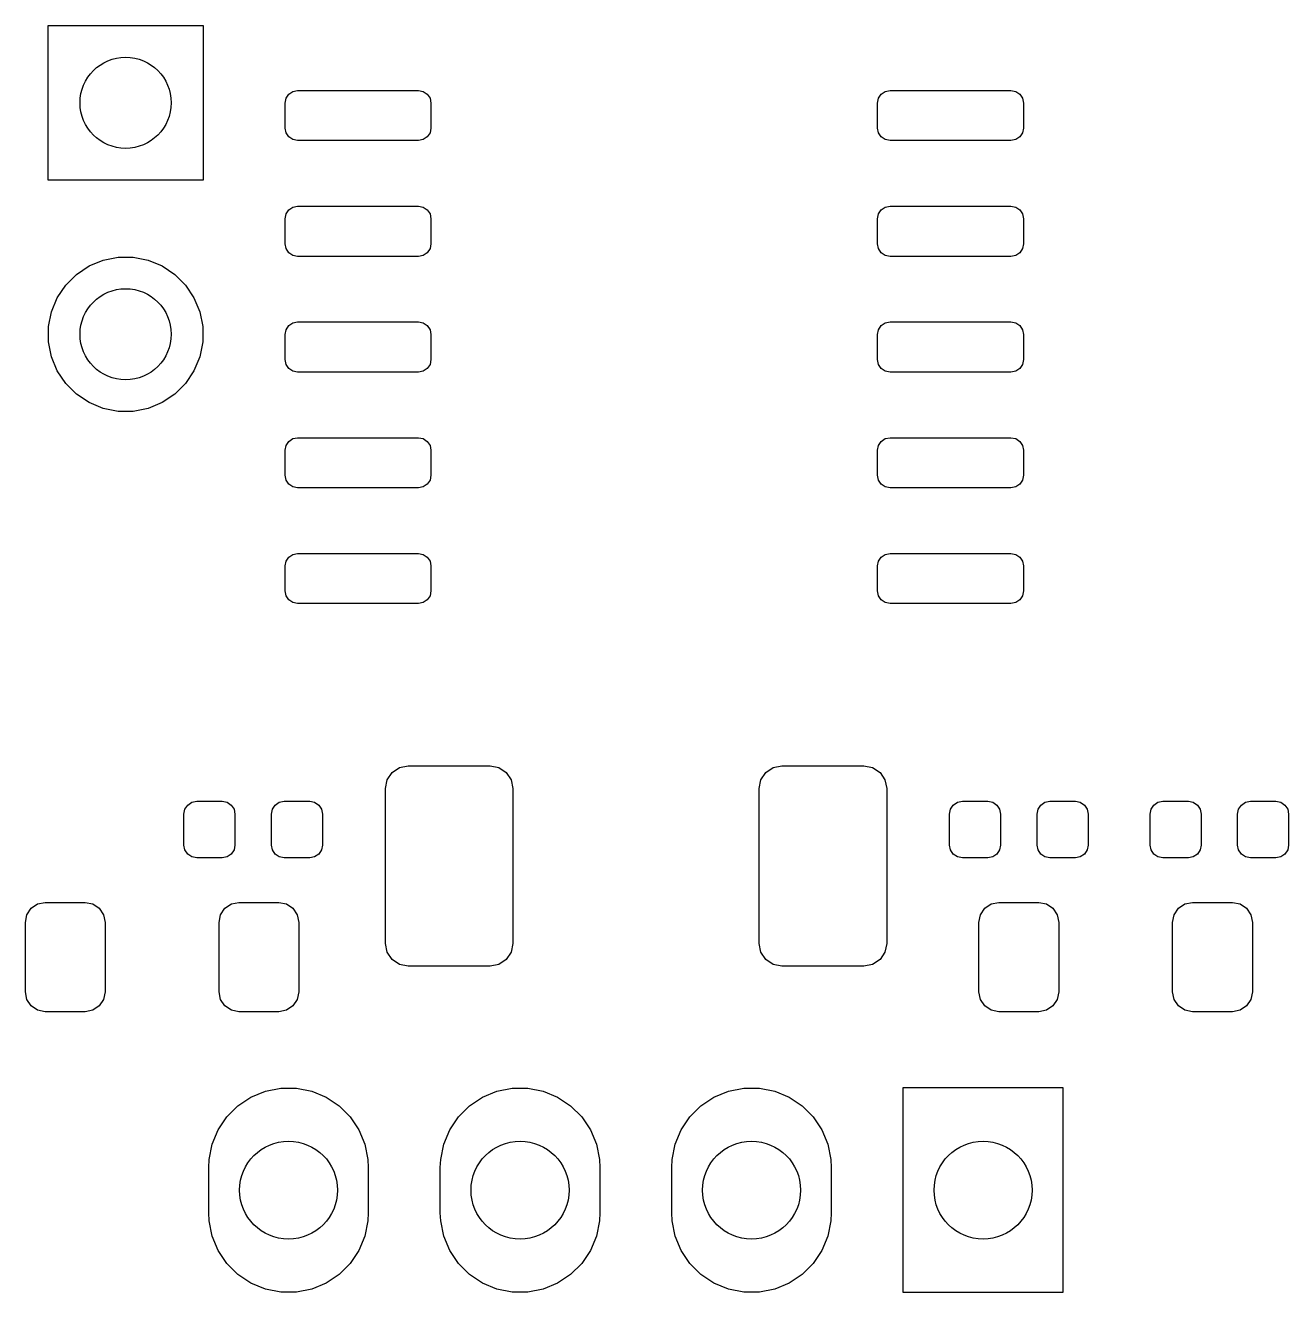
# Model space of a CAD drawing. Extents: x 89 to 178, y -115 to -57.
# Drawn here: x 131.9 to 145.76, y -84.08 to -70.17 of the extents above; entities that cross this region are included whole.
import ezdxf

# ---------------------------------------------------------------- set-up
doc = ezdxf.new("R2010")
doc.units = 0
doc.layers.add('BLACK', color=7, linetype='CONTINUOUS')

msp = doc.modelspace()

# ---------------------------------------------------------------- linework, layer by layer
at = {"layer": 'BLACK', "linetype": 'CONTINUOUS'}
for p, q in [((132.15, -71.875), (132.15, -70.175)), ((132.15, -70.175), (133.85, -70.175)), ((133.85, -70.175), (133.85, -71.875)), ((134.790273, -70.930273), (134.834881, -70.900467)), ((134.834881, -70.900467), (134.8875, -70.89)), ((134.8875, -70.89), (136.2125, -70.89)), ((136.2125, -70.89), (136.265119, -70.900467)), ((136.265119, -70.900467), (136.309727, -70.930273)), ((141.290273, -70.930273), (141.334881, -70.900467)), ((141.334881, -70.900467), (141.3875, -70.89)), ((141.3875, -70.89), (142.7125, -70.89)), ((142.7125, -70.89), (142.765119, -70.900467)), ((142.765119, -70.900467), (142.809727, -70.930273)), ((134.75, -71.0275), (134.760467, -70.974881)), ((134.75, -71.3025), (134.75, -71.0275)), ((134.760467, -70.974881), (134.790273, -70.930273)), ((136.309727, -70.930273), (136.339533, -70.974881)), ((136.339533, -70.974881), (136.35, -71.0275)), ((136.35, -71.0275), (136.35, -71.3025)), ((141.25, -71.0275), (141.260467, -70.974881)), ((141.25, -71.3025), (141.25, -71.0275)), ((141.260467, -70.974881), (141.290273, -70.930273)), ((142.809727, -70.930273), (142.839533, -70.974881)), ((142.839533, -70.974881), (142.85, -71.0275)), ((142.85, -71.0275), (142.85, -71.3025)), ((134.760467, -71.355119), (134.75, -71.3025)), ((136.35, -71.3025), (136.339533, -71.355119)), ((141.260467, -71.355119), (141.25, -71.3025)), ((142.85, -71.3025), (142.839533, -71.355119)), ((134.790273, -71.399727), (134.760467, -71.355119)), ((134.834881, -71.429533), (134.790273, -71.399727)), ((134.8875, -71.44), (134.834881, -71.429533)), ((136.2125, -71.44), (134.8875, -71.44)), ((136.265119, -71.429533), (136.2125, -71.44)), ((136.309727, -71.399727), (136.265119, -71.429533)), ((136.339533, -71.355119), (136.309727, -71.399727)), ((141.290273, -71.399727), (141.260467, -71.355119)), ((141.334881, -71.429533), (141.290273, -71.399727)), ((141.3875, -71.44), (141.334881, -71.429533)), ((142.7125, -71.44), (141.3875, -71.44)), ((142.765119, -71.429533), (142.7125, -71.44)), ((142.809727, -71.399727), (142.765119, -71.429533)), ((142.839533, -71.355119), (142.809727, -71.399727)), ((133.85, -71.875), (132.15, -71.875)), ((134.790273, -72.200273), (134.834881, -72.170467)), ((134.834881, -72.170467), (134.8875, -72.16)), ((134.8875, -72.16), (136.2125, -72.16)), ((136.2125, -72.16), (136.265119, -72.170467)), ((136.265119, -72.170467), (136.309727, -72.200273)), ((141.290273, -72.200273), (141.334881, -72.170467)), ((141.334881, -72.170467), (141.3875, -72.16)), ((141.3875, -72.16), (142.7125, -72.16)), ((142.7125, -72.16), (142.765119, -72.170467)), ((142.765119, -72.170467), (142.809727, -72.200273)), ((134.75, -72.2975), (134.760467, -72.244881)), ((134.75, -72.5725), (134.75, -72.2975)), ((134.760467, -72.244881), (134.790273, -72.200273)), ((136.309727, -72.200273), (136.339533, -72.244881)), ((136.339533, -72.244881), (136.35, -72.2975)), ((136.35, -72.2975), (136.35, -72.5725)), ((141.25, -72.2975), (141.260467, -72.244881)), ((141.25, -72.5725), (141.25, -72.2975)), ((141.260467, -72.244881), (141.290273, -72.200273)), ((142.809727, -72.200273), (142.839533, -72.244881)), ((142.839533, -72.244881), (142.85, -72.2975)), ((142.85, -72.2975), (142.85, -72.5725)), ((134.760467, -72.625119), (134.75, -72.5725)), ((136.35, -72.5725), (136.339533, -72.625119)), ((141.260467, -72.625119), (141.25, -72.5725)), ((142.85, -72.5725), (142.839533, -72.625119)), ((132.753258, -72.751601), (132.916685, -72.719093)), ((132.916685, -72.719093), (133.083315, -72.719093)), ((133.083315, -72.719093), (133.246742, -72.751601)), ((134.790273, -72.669727), (134.760467, -72.625119)), ((134.834881, -72.699533), (134.790273, -72.669727)), ((134.8875, -72.71), (134.834881, -72.699533)), ((136.2125, -72.71), (134.8875, -72.71)), ((136.265119, -72.699533), (136.2125, -72.71)), ((136.309727, -72.669727), (136.265119, -72.699533)), ((136.339533, -72.625119), (136.309727, -72.669727)), ((141.290273, -72.669727), (141.260467, -72.625119)), ((141.334881, -72.699533), (141.290273, -72.669727)), ((141.3875, -72.71), (141.334881, -72.699533)), ((142.7125, -72.71), (141.3875, -72.71)), ((142.765119, -72.699533), (142.7125, -72.71)), ((142.809727, -72.669727), (142.765119, -72.699533)), ((142.839533, -72.625119), (142.809727, -72.669727)), ((132.460766, -72.907941), (132.599313, -72.815367)), ((132.599313, -72.815367), (132.753258, -72.751601)), ((133.246742, -72.751601), (133.400687, -72.815367)), ((133.400687, -72.815367), (133.539234, -72.907941)), ((132.342941, -73.025766), (132.460766, -72.907941)), ((133.539234, -72.907941), (133.657059, -73.025766)), ((132.250367, -73.164313), (132.342941, -73.025766)), ((133.657059, -73.025766), (133.749633, -73.164313)), ((132.186601, -73.318258), (132.250367, -73.164313)), ((133.749633, -73.164313), (133.813399, -73.318258)), ((132.154093, -73.481685), (132.186601, -73.318258)), ((133.813399, -73.318258), (133.845907, -73.481685)), ((134.834881, -73.440467), (134.8875, -73.43)), ((134.8875, -73.43), (136.2125, -73.43)), ((136.2125, -73.43), (136.265119, -73.440467)), ((141.334881, -73.440467), (141.3875, -73.43)), ((141.3875, -73.43), (142.7125, -73.43)), ((142.7125, -73.43), (142.765119, -73.440467)), ((132.154093, -73.648315), (132.154093, -73.481685)), ((133.845907, -73.481685), (133.845907, -73.648315)), ((134.75, -73.5675), (134.760467, -73.514881)), ((134.75, -73.8425), (134.75, -73.5675)), ((134.760467, -73.514881), (134.790273, -73.470273)), ((134.790273, -73.470273), (134.834881, -73.440467)), ((136.265119, -73.440467), (136.309727, -73.470273)), ((136.309727, -73.470273), (136.339533, -73.514881)), ((136.339533, -73.514881), (136.35, -73.5675)), ((136.35, -73.5675), (136.35, -73.8425)), ((141.25, -73.5675), (141.260467, -73.514881)), ((141.25, -73.8425), (141.25, -73.5675)), ((141.260467, -73.514881), (141.290273, -73.470273)), ((141.290273, -73.470273), (141.334881, -73.440467)), ((142.765119, -73.440467), (142.809727, -73.470273)), ((142.809727, -73.470273), (142.839533, -73.514881)), ((142.839533, -73.514881), (142.85, -73.5675)), ((142.85, -73.5675), (142.85, -73.8425)), ((132.186601, -73.811742), (132.154093, -73.648315)), ((133.845907, -73.648315), (133.813399, -73.811742)), ((132.250367, -73.965687), (132.186601, -73.811742)), ((133.813399, -73.811742), (133.749633, -73.965687)), ((134.760467, -73.895119), (134.75, -73.8425)), ((136.35, -73.8425), (136.339533, -73.895119)), ((141.260467, -73.895119), (141.25, -73.8425)), ((142.85, -73.8425), (142.839533, -73.895119)), ((132.342941, -74.104234), (132.250367, -73.965687)), ((133.749633, -73.965687), (133.657059, -74.104234)), ((134.790273, -73.939727), (134.760467, -73.895119)), ((134.834881, -73.969533), (134.790273, -73.939727)), ((134.8875, -73.98), (134.834881, -73.969533)), ((136.2125, -73.98), (134.8875, -73.98)), ((136.265119, -73.969533), (136.2125, -73.98)), ((136.309727, -73.939727), (136.265119, -73.969533)), ((136.339533, -73.895119), (136.309727, -73.939727)), ((141.290273, -73.939727), (141.260467, -73.895119)), ((141.334881, -73.969533), (141.290273, -73.939727)), ((141.3875, -73.98), (141.334881, -73.969533)), ((142.7125, -73.98), (141.3875, -73.98)), ((142.765119, -73.969533), (142.7125, -73.98)), ((142.809727, -73.939727), (142.765119, -73.969533)), ((142.839533, -73.895119), (142.809727, -73.939727)), ((132.460766, -74.222059), (132.342941, -74.104234)), ((133.657059, -74.104234), (133.539234, -74.222059)), ((132.599313, -74.314633), (132.460766, -74.222059)), ((133.539234, -74.222059), (133.400687, -74.314633)), ((132.753258, -74.378399), (132.599313, -74.314633)), ((132.916685, -74.410907), (132.753258, -74.378399)), ((133.246742, -74.378399), (133.083315, -74.410907)), ((133.400687, -74.314633), (133.246742, -74.378399)), ((133.083315, -74.410907), (132.916685, -74.410907)), ((134.75, -74.8375), (134.760467, -74.784881)), ((134.760467, -74.784881), (134.790273, -74.740273)), ((134.790273, -74.740273), (134.834881, -74.710467)), ((134.834881, -74.710467), (134.8875, -74.7)), ((134.8875, -74.7), (136.2125, -74.7)), ((136.2125, -74.7), (136.265119, -74.710467)), ((136.265119, -74.710467), (136.309727, -74.740273)), ((136.309727, -74.740273), (136.339533, -74.784881)), ((136.339533, -74.784881), (136.35, -74.8375)), ((141.25, -74.8375), (141.260467, -74.784881)), ((141.260467, -74.784881), (141.290273, -74.740273)), ((141.290273, -74.740273), (141.334881, -74.710467)), ((141.334881, -74.710467), (141.3875, -74.7)), ((141.3875, -74.7), (142.7125, -74.7)), ((142.7125, -74.7), (142.765119, -74.710467)), ((142.765119, -74.710467), (142.809727, -74.740273)), ((142.809727, -74.740273), (142.839533, -74.784881)), ((142.839533, -74.784881), (142.85, -74.8375)), ((134.75, -75.1125), (134.75, -74.8375)), ((136.35, -74.8375), (136.35, -75.1125)), ((141.25, -75.1125), (141.25, -74.8375)), ((142.85, -74.8375), (142.85, -75.1125)), ((134.760467, -75.165119), (134.75, -75.1125)), ((134.790273, -75.209727), (134.760467, -75.165119)), ((134.834881, -75.239533), (134.790273, -75.209727)), ((134.8875, -75.25), (134.834881, -75.239533)), ((136.265119, -75.239533), (136.2125, -75.25)), ((136.309727, -75.209727), (136.265119, -75.239533)), ((136.339533, -75.165119), (136.309727, -75.209727)), ((136.35, -75.1125), (136.339533, -75.165119)), ((141.260467, -75.165119), (141.25, -75.1125)), ((141.290273, -75.209727), (141.260467, -75.165119)), ((141.334881, -75.239533), (141.290273, -75.209727)), ((141.3875, -75.25), (141.334881, -75.239533)), ((142.765119, -75.239533), (142.7125, -75.25)), ((142.809727, -75.209727), (142.765119, -75.239533)), ((142.839533, -75.165119), (142.809727, -75.209727)), ((142.85, -75.1125), (142.839533, -75.165119)), ((136.2125, -75.25), (134.8875, -75.25)), ((142.7125, -75.25), (141.3875, -75.25)), ((134.75, -76.1075), (134.760467, -76.054881)), ((134.760467, -76.054881), (134.790273, -76.010273)), ((134.790273, -76.010273), (134.834881, -75.980467)), ((134.834881, -75.980467), (134.8875, -75.97)), ((134.8875, -75.97), (136.2125, -75.97)), ((136.2125, -75.97), (136.265119, -75.980467)), ((136.265119, -75.980467), (136.309727, -76.010273)), ((136.309727, -76.010273), (136.339533, -76.054881)), ((136.339533, -76.054881), (136.35, -76.1075)), ((141.25, -76.1075), (141.260467, -76.054881)), ((141.260467, -76.054881), (141.290273, -76.010273)), ((141.290273, -76.010273), (141.334881, -75.980467)), ((141.334881, -75.980467), (141.3875, -75.97)), ((141.3875, -75.97), (142.7125, -75.97)), ((142.7125, -75.97), (142.765119, -75.980467)), ((142.765119, -75.980467), (142.809727, -76.010273)), ((142.809727, -76.010273), (142.839533, -76.054881)), ((142.839533, -76.054881), (142.85, -76.1075)), ((134.75, -76.3825), (134.75, -76.1075)), ((136.35, -76.1075), (136.35, -76.3825)), ((141.25, -76.3825), (141.25, -76.1075)), ((142.85, -76.1075), (142.85, -76.3825)), ((134.760467, -76.435119), (134.75, -76.3825)), ((134.790273, -76.479727), (134.760467, -76.435119)), ((134.834881, -76.509533), (134.790273, -76.479727)), ((136.309727, -76.479727), (136.265119, -76.509533)), ((136.339533, -76.435119), (136.309727, -76.479727)), ((136.35, -76.3825), (136.339533, -76.435119)), ((141.260467, -76.435119), (141.25, -76.3825)), ((141.290273, -76.479727), (141.260467, -76.435119)), ((141.334881, -76.509533), (141.290273, -76.479727)), ((142.809727, -76.479727), (142.765119, -76.509533)), ((142.839533, -76.435119), (142.809727, -76.479727)), ((142.85, -76.3825), (142.839533, -76.435119)), ((134.8875, -76.52), (134.834881, -76.509533)), ((136.2125, -76.52), (134.8875, -76.52)), ((136.265119, -76.509533), (136.2125, -76.52)), ((141.3875, -76.52), (141.334881, -76.509533)), ((142.7125, -76.52), (141.3875, -76.52)), ((142.765119, -76.509533), (142.7125, -76.52)), ((135.86903, -78.454329), (135.923223, -78.373223)), ((135.923223, -78.373223), (136.004329, -78.31903)), ((136.004329, -78.31903), (136.1, -78.300001)), ((136.1, -78.300001), (137.000001, -78.3)), ((137.000001, -78.3), (137.095671, -78.31903)), ((137.095671, -78.31903), (137.176777, -78.373223)), ((137.176777, -78.373223), (137.23097, -78.454329)), ((139.96903, -78.454329), (140.023223, -78.373223)), ((140.023223, -78.373223), (140.104329, -78.31903)), ((140.104329, -78.31903), (140.2, -78.300001)), ((140.2, -78.300001), (141.100001, -78.3)), ((141.100001, -78.3), (141.195671, -78.31903)), ((141.195671, -78.31903), (141.276777, -78.373223)), ((141.276777, -78.373223), (141.33097, -78.454329)), ((135.85, -78.549999), (135.86903, -78.454329)), ((135.850001, -80.25), (135.85, -78.549999)), ((137.23097, -78.454329), (137.249999, -78.55)), ((137.249999, -78.55), (137.25, -80.250001)), ((139.95, -78.549999), (139.96903, -78.454329)), ((139.950001, -80.25), (139.95, -78.549999)), ((141.33097, -78.454329), (141.349999, -78.55)), ((141.349999, -78.55), (141.35, -80.250001)), ((133.681005, -78.731005), (133.726424, -78.700657)), ((133.726424, -78.700657), (133.78, -78.69)), ((133.78, -78.69), (134.06, -78.69)), ((134.06, -78.69), (134.113576, -78.700657)), ((134.113576, -78.700657), (134.158995, -78.731005)), ((134.641005, -78.731005), (134.686424, -78.700657)), ((134.686424, -78.700657), (134.74, -78.69)), ((134.74, -78.69), (135.02, -78.69)), ((135.02, -78.69), (135.073576, -78.700657)), ((135.073576, -78.700657), (135.118995, -78.731005)), ((142.081005, -78.731005), (142.126424, -78.700657)), ((142.126424, -78.700657), (142.18, -78.69)), ((142.18, -78.69), (142.46, -78.69)), ((142.46, -78.69), (142.513576, -78.700657)), ((142.513576, -78.700657), (142.558995, -78.731005)), ((143.041005, -78.731005), (143.086424, -78.700657)), ((143.086424, -78.700657), (143.14, -78.69)), ((143.14, -78.69), (143.42, -78.69)), ((143.42, -78.69), (143.473576, -78.700657)), ((143.473576, -78.700657), (143.518995, -78.731005)), ((144.281005, -78.731005), (144.326424, -78.700657)), ((144.326424, -78.700657), (144.38, -78.69)), ((144.38, -78.69), (144.66, -78.69)), ((144.66, -78.69), (144.713576, -78.700657)), ((144.713576, -78.700657), (144.758995, -78.731005)), ((145.241005, -78.731005), (145.286424, -78.700657)), ((145.286424, -78.700657), (145.34, -78.69)), ((145.34, -78.69), (145.62, -78.69)), ((145.62, -78.69), (145.673576, -78.700657)), ((145.673576, -78.700657), (145.718995, -78.731005)), ((133.64, -78.83), (133.650657, -78.776424)), ((133.64, -79.17), (133.64, -78.83)), ((133.650657, -78.776424), (133.681005, -78.731005)), ((134.158995, -78.731005), (134.189343, -78.776424)), ((134.189343, -78.776424), (134.2, -78.83)), ((134.2, -78.83), (134.2, -79.17)), ((134.6, -78.83), (134.610657, -78.776424)), ((134.6, -79.17), (134.6, -78.83)), ((134.610657, -78.776424), (134.641005, -78.731005)), ((135.118995, -78.731005), (135.149343, -78.776424)), ((135.149343, -78.776424), (135.16, -78.83)), ((135.16, -78.83), (135.16, -79.17)), ((142.04, -78.83), (142.050657, -78.776424)), ((142.04, -79.17), (142.04, -78.83)), ((142.050657, -78.776424), (142.081005, -78.731005)), ((142.558995, -78.731005), (142.589343, -78.776424)), ((142.589343, -78.776424), (142.6, -78.83)), ((142.6, -78.83), (142.6, -79.17)), ((143, -78.83), (143.010657, -78.776424)), ((143, -79.17), (143, -78.83)), ((143.010657, -78.776424), (143.041005, -78.731005)), ((143.518995, -78.731005), (143.549343, -78.776424)), ((143.549343, -78.776424), (143.56, -78.83)), ((143.56, -78.83), (143.56, -79.17)), ((144.24, -78.83), (144.250657, -78.776424)), ((144.24, -79.17), (144.24, -78.83)), ((144.250657, -78.776424), (144.281005, -78.731005)), ((144.758995, -78.731005), (144.789343, -78.776424)), ((144.789343, -78.776424), (144.8, -78.83)), ((144.8, -78.83), (144.8, -79.17)), ((145.2, -78.83), (145.210657, -78.776424)), ((145.2, -79.17), (145.2, -78.83)), ((145.210657, -78.776424), (145.241005, -78.731005)), ((145.718995, -78.731005), (145.749343, -78.776424)), ((145.749343, -78.776424), (145.76, -78.83)), ((145.76, -78.83), (145.76, -79.17)), ((133.650657, -79.223576), (133.64, -79.17)), ((133.681005, -79.268995), (133.650657, -79.223576)), ((133.726424, -79.299343), (133.681005, -79.268995)), ((134.158995, -79.268995), (134.113576, -79.299343)), ((134.189343, -79.223576), (134.158995, -79.268995)), ((134.2, -79.17), (134.189343, -79.223576)), ((134.610657, -79.223576), (134.6, -79.17)), ((134.641005, -79.268995), (134.610657, -79.223576)), ((134.686424, -79.299343), (134.641005, -79.268995)), ((135.118995, -79.268995), (135.073576, -79.299343)), ((135.149343, -79.223576), (135.118995, -79.268995)), ((135.16, -79.17), (135.149343, -79.223576)), ((142.050657, -79.223576), (142.04, -79.17)), ((142.081005, -79.268995), (142.050657, -79.223576)), ((142.126424, -79.299343), (142.081005, -79.268995)), ((142.558995, -79.268995), (142.513576, -79.299343)), ((142.589343, -79.223576), (142.558995, -79.268995)), ((142.6, -79.17), (142.589343, -79.223576)), ((143.010657, -79.223576), (143, -79.17)), ((143.041005, -79.268995), (143.010657, -79.223576)), ((143.086424, -79.299343), (143.041005, -79.268995)), ((143.518995, -79.268995), (143.473576, -79.299343)), ((143.549343, -79.223576), (143.518995, -79.268995)), ((143.56, -79.17), (143.549343, -79.223576)), ((144.250657, -79.223576), (144.24, -79.17)), ((144.281005, -79.268995), (144.250657, -79.223576)), ((144.326424, -79.299343), (144.281005, -79.268995)), ((144.758995, -79.268995), (144.713576, -79.299343)), ((144.789343, -79.223576), (144.758995, -79.268995)), ((144.8, -79.17), (144.789343, -79.223576)), ((145.210657, -79.223576), (145.2, -79.17)), ((145.241005, -79.268995), (145.210657, -79.223576)), ((145.286424, -79.299343), (145.241005, -79.268995)), ((145.718995, -79.268995), (145.673576, -79.299343)), ((145.749343, -79.223576), (145.718995, -79.268995)), ((145.76, -79.17), (145.749343, -79.223576)), ((133.78, -79.31), (133.726424, -79.299343)), ((134.06, -79.31), (133.78, -79.31)), ((134.113576, -79.299343), (134.06, -79.31)), ((134.74, -79.31), (134.686424, -79.299343)), ((135.02, -79.31), (134.74, -79.31)), ((135.073576, -79.299343), (135.02, -79.31)), ((142.18, -79.31), (142.126424, -79.299343)), ((142.46, -79.31), (142.18, -79.31)), ((142.513576, -79.299343), (142.46, -79.31)), ((143.14, -79.31), (143.086424, -79.299343)), ((143.42, -79.31), (143.14, -79.31)), ((143.473576, -79.299343), (143.42, -79.31)), ((144.38, -79.31), (144.326424, -79.299343)), ((144.66, -79.31), (144.38, -79.31)), ((144.713576, -79.299343), (144.66, -79.31)), ((145.34, -79.31), (145.286424, -79.299343)), ((145.62, -79.31), (145.34, -79.31)), ((145.673576, -79.299343), (145.62, -79.31)), ((131.96407, -79.86407), (132.035038, -79.816651)), ((132.035038, -79.816651), (132.11875, -79.8)), ((132.11875, -79.8), (132.55625, -79.8)), ((132.55625, -79.8), (132.639962, -79.816651)), ((132.639962, -79.816651), (132.71093, -79.86407)), ((134.08907, -79.86407), (134.160038, -79.816651)), ((134.160038, -79.816651), (134.24375, -79.8)), ((134.24375, -79.8), (134.68125, -79.8)), ((134.68125, -79.8), (134.764962, -79.816651)), ((134.764962, -79.816651), (134.83593, -79.86407)), ((142.42657, -79.86407), (142.497538, -79.816651)), ((142.497538, -79.816651), (142.58125, -79.8)), ((142.58125, -79.8), (143.01875, -79.8)), ((143.01875, -79.8), (143.102462, -79.816651)), ((143.102462, -79.816651), (143.17343, -79.86407)), ((144.55157, -79.86407), (144.622538, -79.816651)), ((144.622538, -79.816651), (144.70625, -79.8)), ((144.70625, -79.8), (145.14375, -79.8)), ((145.14375, -79.8), (145.227462, -79.816651)), ((145.227462, -79.816651), (145.29843, -79.86407)), ((131.9, -80.01875), (131.916651, -79.935038)), ((131.916651, -79.935038), (131.96407, -79.86407)), ((132.71093, -79.86407), (132.758349, -79.935038)), ((132.758349, -79.935038), (132.775, -80.01875)), ((134.025, -80.01875), (134.041651, -79.935038)), ((134.041651, -79.935038), (134.08907, -79.86407)), ((134.83593, -79.86407), (134.883349, -79.935038)), ((134.883349, -79.935038), (134.9, -80.01875)), ((142.3625, -80.01875), (142.379151, -79.935038)), ((142.379151, -79.935038), (142.42657, -79.86407)), ((143.17343, -79.86407), (143.220849, -79.935038)), ((143.220849, -79.935038), (143.2375, -80.01875)), ((144.4875, -80.01875), (144.504151, -79.935038)), ((144.504151, -79.935038), (144.55157, -79.86407)), ((145.29843, -79.86407), (145.345849, -79.935038)), ((145.345849, -79.935038), (145.3625, -80.01875)), ((131.9, -80.78125), (131.9, -80.01875)), ((132.775, -80.01875), (132.775, -80.78125)), ((134.025, -80.78125), (134.025, -80.01875)), ((134.9, -80.01875), (134.9, -80.78125)), ((142.3625, -80.78125), (142.3625, -80.01875)), ((143.2375, -80.01875), (143.2375, -80.78125)), ((144.4875, -80.78125), (144.4875, -80.01875)), ((145.3625, -80.01875), (145.3625, -80.78125)), ((135.86903, -80.345671), (135.850001, -80.25)), ((135.923223, -80.426777), (135.86903, -80.345671)), ((137.23097, -80.345671), (137.176777, -80.426777)), ((137.25, -80.250001), (137.23097, -80.345671)), ((139.96903, -80.345671), (139.950001, -80.25)), ((140.023223, -80.426777), (139.96903, -80.345671)), ((141.33097, -80.345671), (141.276777, -80.426777)), ((141.35, -80.250001), (141.33097, -80.345671)), ((136.004329, -80.48097), (135.923223, -80.426777)), ((136.099999, -80.5), (136.004329, -80.48097)), ((137, -80.499999), (136.099999, -80.5)), ((137.095671, -80.48097), (137, -80.499999)), ((137.176777, -80.426777), (137.095671, -80.48097)), ((140.104329, -80.48097), (140.023223, -80.426777)), ((140.199999, -80.5), (140.104329, -80.48097)), ((141.1, -80.499999), (140.199999, -80.5)), ((141.195671, -80.48097), (141.1, -80.499999)), ((141.276777, -80.426777), (141.195671, -80.48097)), ((131.916651, -80.864962), (131.9, -80.78125)), ((132.775, -80.78125), (132.758349, -80.864962)), ((134.041651, -80.864962), (134.025, -80.78125)), ((134.9, -80.78125), (134.883349, -80.864962)), ((142.379151, -80.864962), (142.3625, -80.78125)), ((143.2375, -80.78125), (143.220849, -80.864962)), ((144.504151, -80.864962), (144.4875, -80.78125)), ((145.3625, -80.78125), (145.345849, -80.864962)), ((131.96407, -80.93593), (131.916651, -80.864962)), ((132.035038, -80.983349), (131.96407, -80.93593)), ((132.71093, -80.93593), (132.639962, -80.983349)), ((132.758349, -80.864962), (132.71093, -80.93593)), ((134.08907, -80.93593), (134.041651, -80.864962)), ((134.160038, -80.983349), (134.08907, -80.93593)), ((134.83593, -80.93593), (134.764962, -80.983349)), ((134.883349, -80.864962), (134.83593, -80.93593)), ((142.42657, -80.93593), (142.379151, -80.864962)), ((142.497538, -80.983349), (142.42657, -80.93593)), ((143.17343, -80.93593), (143.102462, -80.983349)), ((143.220849, -80.864962), (143.17343, -80.93593)), ((144.55157, -80.93593), (144.504151, -80.864962)), ((144.622538, -80.983349), (144.55157, -80.93593)), ((145.29843, -80.93593), (145.227462, -80.983349)), ((145.345849, -80.864962), (145.29843, -80.93593)), ((132.11875, -81), (132.035038, -80.983349)), ((132.55625, -81), (132.11875, -81)), ((132.639962, -80.983349), (132.55625, -81)), ((134.24375, -81), (134.160038, -80.983349)), ((134.68125, -81), (134.24375, -81)), ((134.764962, -80.983349), (134.68125, -81)), ((142.58125, -81), (142.497538, -80.983349)), ((143.01875, -81), (142.58125, -81)), ((143.102462, -80.983349), (143.01875, -81)), ((144.70625, -81), (144.622538, -80.983349)), ((145.14375, -81), (144.70625, -81)), ((145.227462, -80.983349), (145.14375, -81)), ((134.375028, -81.935819), (134.533501, -81.870177)), ((134.533501, -81.870177), (134.701735, -81.836713)), ((134.701735, -81.836713), (134.873265, -81.836713)), ((134.873265, -81.836713), (135.041499, -81.870177)), ((135.041499, -81.870177), (135.199972, -81.935819)), ((136.915028, -81.935819), (137.073501, -81.870177)), ((137.073501, -81.870177), (137.241735, -81.836713)), ((137.241735, -81.836713), (137.413265, -81.836713)), ((137.413265, -81.836713), (137.581499, -81.870177)), ((137.581499, -81.870177), (137.739972, -81.935819)), ((139.455028, -81.935819), (139.613501, -81.870177)), ((139.613501, -81.870177), (139.781735, -81.836713)), ((139.781735, -81.836713), (139.953265, -81.836713)), ((139.953265, -81.836713), (140.121499, -81.870177)), ((140.121499, -81.870177), (140.279972, -81.935819)), ((141.5325, -84.0825), (141.5325, -81.8325)), ((141.5325, -81.8325), (143.2825, -81.8325)), ((143.2825, -81.8325), (143.2825, -84.0825)), ((134.111116, -82.152406), (134.232406, -82.031116)), ((134.232406, -82.031116), (134.375028, -81.935819)), ((135.199972, -81.935819), (135.342594, -82.031116)), ((135.342594, -82.031116), (135.463884, -82.152406)), ((136.651116, -82.152406), (136.772406, -82.031116)), ((136.772406, -82.031116), (136.915028, -81.935819)), ((137.739972, -81.935819), (137.882594, -82.031116)), ((137.882594, -82.031116), (138.003884, -82.152406)), ((139.191116, -82.152406), (139.312406, -82.031116)), ((139.312406, -82.031116), (139.455028, -81.935819)), ((140.279972, -81.935819), (140.422594, -82.031116)), ((140.422594, -82.031116), (140.543884, -82.152406)), ((134.015819, -82.295028), (134.111116, -82.152406)), ((135.463884, -82.152406), (135.559181, -82.295028)), ((136.555819, -82.295028), (136.651116, -82.152406)), ((138.003884, -82.152406), (138.099181, -82.295028)), ((139.095819, -82.295028), (139.191116, -82.152406)), ((140.543884, -82.152406), (140.639181, -82.295028)), ((133.950177, -82.453501), (134.015819, -82.295028)), ((135.559181, -82.295028), (135.624823, -82.453501)), ((136.490177, -82.453501), (136.555819, -82.295028)), ((138.099181, -82.295028), (138.164823, -82.453501)), ((139.030177, -82.453501), (139.095819, -82.295028)), ((140.639181, -82.295028), (140.704823, -82.453501)), ((133.916713, -82.621735), (133.950177, -82.453501)), ((135.624823, -82.453501), (135.658287, -82.621735)), ((136.456713, -82.621735), (136.490177, -82.453501)), ((138.164823, -82.453501), (138.198287, -82.621735)), ((138.996713, -82.621735), (139.030177, -82.453501)), ((140.704823, -82.453501), (140.738287, -82.621735)), ((133.9125, -82.7075), (133.916713, -82.621735)), ((133.9125, -83.2075), (133.9125, -82.7075)), ((135.658287, -82.621735), (135.6625, -82.7075)), ((135.6625, -82.7075), (135.6625, -83.2075)), ((136.4525, -82.7075), (136.456713, -82.621735)), ((136.4525, -83.2075), (136.4525, -82.7075)), ((138.198287, -82.621735), (138.2025, -82.7075)), ((138.2025, -82.7075), (138.2025, -83.2075)), ((138.9925, -82.7075), (138.996713, -82.621735)), ((138.9925, -83.2075), (138.9925, -82.7075)), ((140.738287, -82.621735), (140.7425, -82.7075)), ((140.7425, -82.7075), (140.7425, -83.2075)), ((133.916713, -83.293265), (133.9125, -83.2075)), ((133.950177, -83.461499), (133.916713, -83.293265)), ((135.658287, -83.293265), (135.624823, -83.461499)), ((135.6625, -83.2075), (135.658287, -83.293265)), ((136.456713, -83.293265), (136.4525, -83.2075)), ((136.490177, -83.461499), (136.456713, -83.293265)), ((138.198287, -83.293265), (138.164823, -83.461499)), ((138.2025, -83.2075), (138.198287, -83.293265)), ((138.996713, -83.293265), (138.9925, -83.2075)), ((139.030177, -83.461499), (138.996713, -83.293265)), ((140.738287, -83.293265), (140.704823, -83.461499)), ((140.7425, -83.2075), (140.738287, -83.293265)), ((134.015819, -83.619972), (133.950177, -83.461499)), ((135.624823, -83.461499), (135.559181, -83.619972)), ((136.555819, -83.619972), (136.490177, -83.461499)), ((138.164823, -83.461499), (138.099181, -83.619972)), ((139.095819, -83.619972), (139.030177, -83.461499)), ((140.704823, -83.461499), (140.639181, -83.619972)), ((134.111116, -83.762594), (134.015819, -83.619972)), ((135.559181, -83.619972), (135.463884, -83.762594)), ((136.651116, -83.762594), (136.555819, -83.619972)), ((138.099181, -83.619972), (138.003884, -83.762594)), ((139.191116, -83.762594), (139.095819, -83.619972)), ((140.639181, -83.619972), (140.543884, -83.762594)), ((134.232406, -83.883884), (134.111116, -83.762594)), ((135.463884, -83.762594), (135.342594, -83.883884)), ((136.772406, -83.883884), (136.651116, -83.762594)), ((138.003884, -83.762594), (137.882594, -83.883884)), ((139.312406, -83.883884), (139.191116, -83.762594)), ((140.543884, -83.762594), (140.422594, -83.883884)), ((134.375028, -83.979181), (134.232406, -83.883884)), ((134.533501, -84.044823), (134.375028, -83.979181)), ((135.199972, -83.979181), (135.041499, -84.044823)), ((135.342594, -83.883884), (135.199972, -83.979181)), ((136.915028, -83.979181), (136.772406, -83.883884)), ((137.073501, -84.044823), (136.915028, -83.979181)), ((137.739972, -83.979181), (137.581499, -84.044823)), ((137.882594, -83.883884), (137.739972, -83.979181)), ((139.455028, -83.979181), (139.312406, -83.883884)), ((139.613501, -84.044823), (139.455028, -83.979181)), ((140.279972, -83.979181), (140.121499, -84.044823)), ((140.422594, -83.883884), (140.279972, -83.979181)), ((134.701735, -84.078287), (134.533501, -84.044823)), ((134.873265, -84.078287), (134.701735, -84.078287)), ((135.041499, -84.044823), (134.873265, -84.078287)), ((137.241735, -84.078287), (137.073501, -84.044823)), ((137.413265, -84.078287), (137.241735, -84.078287)), ((137.581499, -84.044823), (137.413265, -84.078287)), ((139.781735, -84.078287), (139.613501, -84.044823)), ((139.953265, -84.078287), (139.781735, -84.078287)), ((140.121499, -84.044823), (139.953265, -84.078287)), ((143.2825, -84.0825), (141.5325, -84.0825))]:
    msp.add_line(p, q, dxfattribs=at)
at = {"layer": 'BLACK'}
for centre, radius in [((133, -71.025), 0.5), ((133, -71.025), 0.5), ((133, -73.565), 0.5), ((133, -73.565), 0.5), ((134.7875, -82.9575), 0.5375), ((134.7875, -82.9575), 0.5375), ((137.3275, -82.9575), 0.5375), ((137.3275, -82.9575), 0.5375), ((139.8675, -82.9575), 0.5375), ((139.8675, -82.9575), 0.5375), ((142.4075, -82.9575), 0.5375), ((142.4075, -82.9575), 0.5375)]:
    msp.add_circle(centre, radius, dxfattribs=at)
at = {"layer": 'WHITE'}
for centre, radius in [((133, -71.025), 0.5), ((133, -73.565), 0.5), ((134.7875, -82.9575), 0.5375), ((137.3275, -82.9575), 0.5375), ((139.8675, -82.9575), 0.5375), ((142.4075, -82.9575), 0.5375)]:
    msp.add_circle(centre, radius, dxfattribs=at)

doc.saveas('drawing.dxf')
